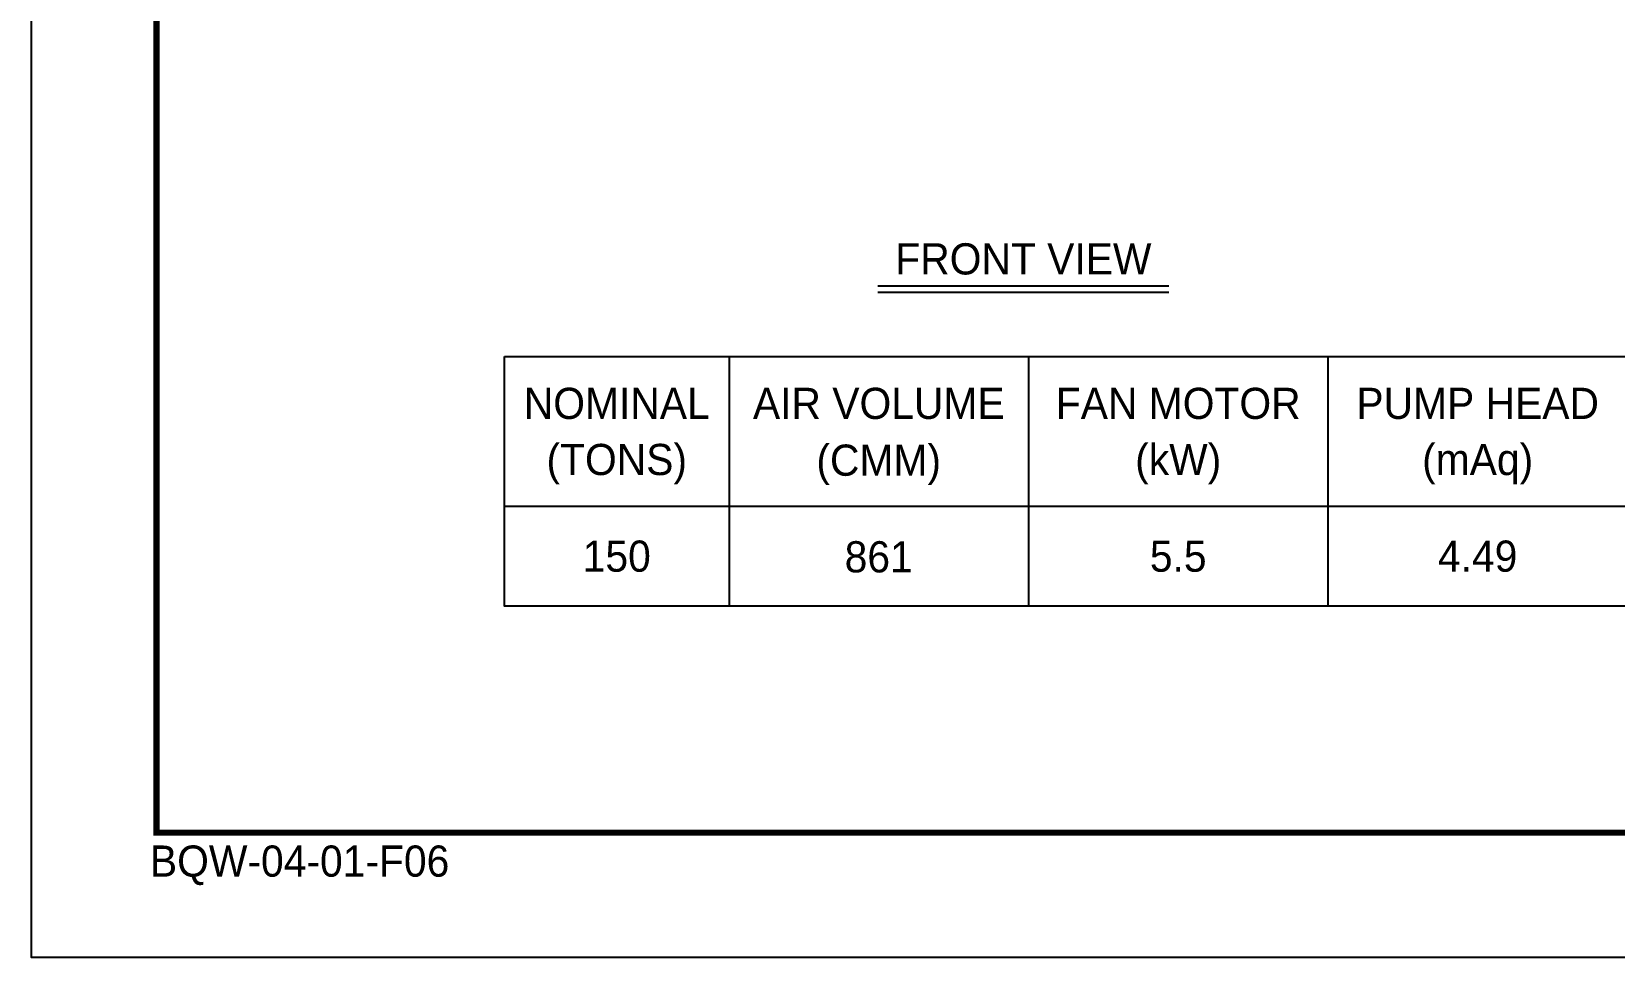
# Model space of a CAD drawing. Header units: millimetres. Extents: x 3756 to 33163, y 2897 to 23692.
# Drawn here: x 3756 to 12635, y 2897 to 8093 of the extents above; entities that cross this region are included whole.
import ezdxf
from ezdxf.enums import TextEntityAlignment as Align

# ---------------------------------------------------------------- set-up
doc = ezdxf.new("R2010")
doc.units = ezdxf.units.MM
for name, color, linetype in [('냉각탑_box', 1, 'Continuous'), ('냉각탑_form', 1, 'Continuous'), ('냉각탑_text', 3, 'Continuous')]:
    doc.layers.add(name, color=color, linetype=linetype)
doc.styles.add('돋움', font='Dotum.ttf')

# ---------------------------------------------------------------- blocks, each defined once
blk = doc.blocks.new('냉각탑form')
at = {"layer": 'Defpoints'}
blk.add_lwpolyline([(0, 297.07), (420.1, 297.07), (420.1, 0), (0, 0)], close=True, dxfattribs=at)
at = {"layer": '냉각탑_form', "const_width": 0.5}
blk.add_lwpolyline([(10, 287.07), (10, 10), (410.1, 10), (410.1, 287.07)], close=True, dxfattribs=at)
at = {"layer": '냉각탑_form', "style": '돋움'}
blk.add_text('BQW-04-01-F06', height=2.5006, dxfattribs=at).set_placement((9.48, 6.47))

msp = doc.modelspace()

# ---------------------------------------------------------------- linework, layer by layer
at = {"layer": '냉각탑_box'}
for p, q in [((8503.3, 6665.7), (10136.7, 6665.7)), ((8503.3, 6630.7), (10136.7, 6630.7)), ((7668.6, 6268.9), (7668.6, 4868.9)), ((7668.6, 6268.9), (7668.6, 4868.9)), ((9348.6, 6268.9), (9348.6, 4868.9)), ((9348.6, 6268.9), (9348.6, 4868.9)), ((11028.6, 6268.9), (11028.6, 4868.9)), ((11028.6, 6268.9), (11028.6, 4868.9)), ((6408.6, 5428.9), (21458.6, 5428.9)), ((6408.6, 5428.9), (21458.6, 5428.9))]:
    msp.add_line(p, q, dxfattribs=at)
msp.add_lwpolyline([(6408.6, 6268.9), (21458.6, 6268.9), (21458.6, 4868.9), (6408.6, 4868.9)], close=True, dxfattribs=at)
msp.add_lwpolyline([(6408.6, 6268.9), (21458.6, 6268.9), (21458.6, 4868.9), (6408.6, 4868.9)], close=True, dxfattribs=at)

# ---------------------------------------------------------------- block references
at = {"layer": '냉각탑_form', "xscale": 70, "yscale": 70, "zscale": 70}
msp.add_blockref('냉각탑form', (3755.9, 2896.9), dxfattribs=at)

# ---------------------------------------------------------------- texts
at = {"layer": '냉각탑_text', "style": '돋움'}
for s, p in [('FRONT VIEW', (9320, 6817.4)), ('NOMINAL', (7038.6, 6006.4)), ('AIR VOLUME', (8508.6, 6006.4)), ('AIR VOLUME', (8508.6, 6006.4)), ('FAN MOTOR', (10188.6, 6006.4)), ('FAN MOTOR', (10188.6, 6006.4)), ('PUMP HEAD', (11868.6, 6006.4)), ('PUMP HEAD', (11868.6, 6006.4)), ('(TONS)', (7038.6, 5691.4)), ('(CMM)', (8508.2, 5687.6)), ('(CMM)', (8508.2, 5687.6)), ('(kW)', (10188.6, 5691.4)), ('(kW)', (10188.6, 5691.4)), ('(mAq)', (11868.6, 5691.4)), ('(mAq)', (11868.6, 5691.4)), ('150', (7038.6, 5148.9)), ('4.49', (11868.6, 5148.9)), ('861', (8508.2, 5145.1)), ('5.5', (10188.6, 5148.9))]:
    msp.add_text(s, height=175, dxfattribs=at).set_placement(p, align=Align.MIDDLE_CENTER)

doc.saveas('drawing.dxf')
